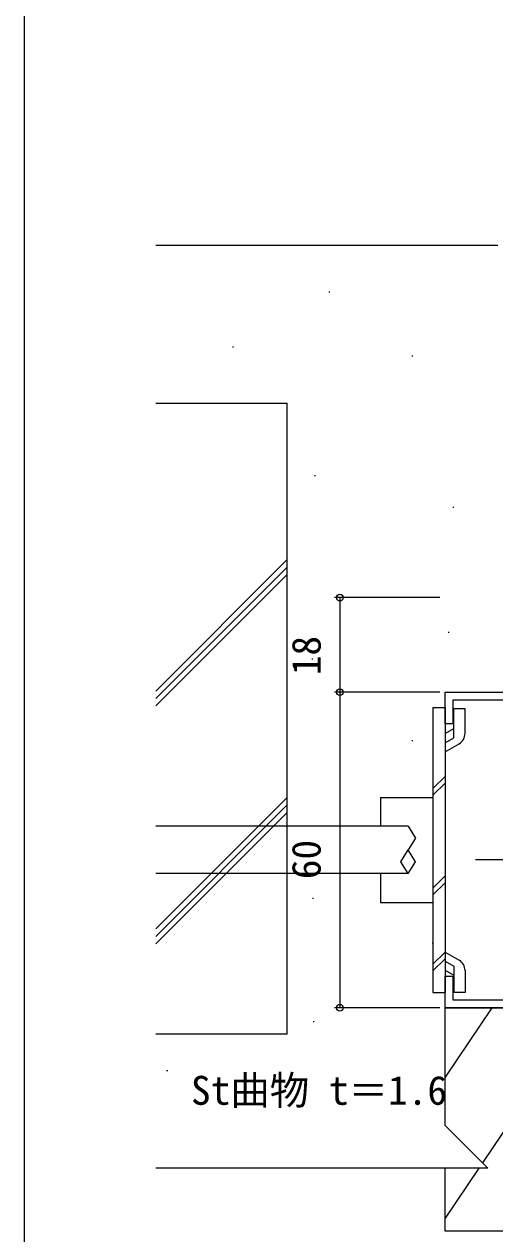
# Model space of a CAD drawing. Units: millimetres, scale not verified. Extents: x -437 to 438, y -554 to 551.
# Drawn here: x -436.8 to -347.3, y -436.5 to -206.5 of the extents above; entities that cross this region are included whole.
import ezdxf
from ezdxf.enums import TextEntityAlignment as Align

# ---------------------------------------------------------------- set-up
doc = ezdxf.new("R2010")
doc.units = ezdxf.units.MM
doc.header["$LTSCALE"] = 4
doc.layers.add('0-3_YKK_11E', color=4, linetype='Continuous', lineweight=18)
doc.layers.add('0-5_YKK_13', color=4, linetype='Continuous', lineweight=18)
for name, color, linetype in [('0-7_YKK_D', 6, 'Continuous'), ('0-8_YKK_ZWAK', 7, 'Continuous'), ('0-9_YSS_K', 3, 'Continuous'), ('0-A_YSS_KE', 3, 'Continuous')]:
    doc.layers.add(name, color=color, linetype=linetype)
doc.styles.add('ＭＳ ゴシック', font='')
doc.styles.get('ＭＳ ゴシック').set_extended_font_data('MS Gothic')

msp = doc.modelspace()

# ---------------------------------------------------------------- linework, layer by layer
at = {"layer": '0-3_YKK_11E'}
msp.add_lwpolyline([(-330.3, -335.001), (-355.3, -335.001), (-355.3, -339.501), (-356.8, -339.501), (-356.8, -333.501), (-326.8, -333.501), (-326.8, -372.001), (-311.8, -372.001), (-311.8, -393.501), (-326.8, -393.501), (-326.8, -413.501), (-329.8, -413.501), (-329.8, -412.001), (-328.3, -412.001), (-328.3, -393.501), (-356.8, -393.501), (-356.8, -387.501), (-355.3, -387.501), (-355.3, -392.001), (-330.3, -392.001)], dxfattribs=at)
at = {"layer": '0-5_YKK_13'}
for p, q in [((-359.1, -336.374), (-356.8, -336.374)), ((-359.1, -336.374), (-359.1, -390.629)), ((-356.8, -336.374), (-356.8, -390.629)), ((-355.149, -342.155), (-355.149, -336.677)), ((-353, -336.677), (-355.149, -336.677)), ((-353.001, -341.318), (-353.001, -336.677)), ((-356.801, -341.376), (-355.149, -340.423)), ((-356.801, -343.108), (-355.149, -342.155)), ((-356.801, -344.84), (-354.151, -343.31)), ((-359.1, -351.803), (-356.8, -349.503)), ((-359.1, -353.087), (-356.8, -350.786)), ((-369.1, -353.501), (-359.1, -353.501)), ((-369.1, -353.501), (-369.1, -359.001)), ((-365.2, -365.486), (-365.2, -365.751)), ((-319.5, -365.401), (-351, -365.401)), ((-369.1, -368.001), (-369.1, -373.501)), ((-359.1, -370.747), (-356.8, -368.447)), ((-359.1, -372.03), (-356.8, -369.73)), ((-369.1, -373.501), (-359.1, -373.501)), ((-359.1, -385.218), (-356.8, -382.918)), ((-356.8, -382.912), (-354.15, -384.442)), ((-359.1, -386.502), (-356.8, -384.202)), ((-356.8, -384.644), (-355.148, -385.598)), ((-356.8, -386.376), (-355.148, -387.33)), ((-355.148, -385.598), (-355.148, -390.626)), ((-353, -386.434), (-353, -390.626)), ((-359.1, -390.629), (-356.8, -390.629)), ((-352.999, -390.626), (-355.148, -390.626))]:
    msp.add_line(p, q, dxfattribs=at)
for points in [[(-363.8, -359.001), (-386.8, -359.001), (-411.8, -359.001)], [(-363.8, -359.001), (-362.4, -361.251), (-363.8, -363.501)], [(-363.8, -368.001), (-365.2, -365.751), (-363.8, -363.501)], [(-363.8, -368.001), (-362.4, -365.751), (-363.8, -363.501)], [(-362.4, -365.78), (-362.4, -365.766), (-362.4, -365.751)], [(-363.8, -368.001), (-386.8, -368.001), (-411.8, -368.001)]]:
    msp.add_lwpolyline(points, dxfattribs=at)
for centre, start, end in [((-355.301, -341.319), 300.00253, 0.00228), ((-355.3, -386.434), 0, 59.99975)]:
    msp.add_arc(centre, 2.3, start, end, dxfattribs=at)
at = {"layer": '0-7_YKK_D'}
for p, q in [((-357.8, -315.5), (-377.8, -315.5)), ((-376.8, -315.5), (-376.8, -333.5)), ((-357.8, -333.5), (-377.8, -333.5)), ((-357.8, -333.501), (-377.8, -333.501)), ((-376.8, -333.501), (-376.8, -393.501)), ((-357.8, -393.501), (-377.8, -393.501))]:
    msp.add_line(p, q, dxfattribs=at)
for centre in [(-376.8, -315.5), (-376.8, -333.5), (-376.8, -333.501), (-376.8, -393.501)]:
    msp.add_circle(centre, 0.637, dxfattribs=at)
at = {"layer": '0-8_YKK_ZWAK'}
msp.add_line((-436.8, 516.5), (-436.8, -553.5), dxfattribs=at)
at = {"layer": '0-9_YSS_K'}
for p, q in [((-378.71, -257.423), (-378.91, -257.423)), ((-397, -267.875), (-397.2, -267.875)), ((-362.946, -269.608), (-363.146, -269.608)), ((-381.436, -292.351), (-381.636, -292.351)), ((-355.107, -298.349), (-355.307, -298.349)), ((-411.8, -333.275), (-386.8, -308.275)), ((-411.8, -334.689), (-386.8, -309.689)), ((-411.8, -336.103), (-386.8, -311.103)), ((-356.031, -322.136), (-356.231, -322.136)), ((-381.958, -327.191), (-382.158, -327.191)), ((-362.946, -342.768), (-363.146, -342.768)), ((-411.8, -378.529), (-386.8, -353.529)), ((-411.8, -379.944), (-386.8, -354.944)), ((-411.8, -381.358), (-386.8, -356.358)), ((-381.826, -372.732), (-382.026, -372.732)), ((-359.035, -381.213), (-359.235, -381.213)), ((-347.898, -393.501), (-356.8, -406.689)), ((-329.801, -393.501), (-349.707, -422.993)), ((-381.698, -396.21), (-381.898, -396.21)), ((-409.526, -405.478), (-409.726, -405.478)), ((-394.701, -410.703), (-394.901, -410.703)), ((-350.387, -424), (-356.8, -433.5))]:
    msp.add_line(p, q, dxfattribs=at)
at = {"layer": '0-A_YSS_KE'}
for p, q in [((-411.8, -248.5), (-346.8, -248.5)), ((-411.8, -278.5), (-386.8, -278.5)), ((-386.8, -398.5), (-386.8, -278.5)), ((-356.8, -393.501), (-329.8, -393.501)), ((-386.8, -398.5), (-411.8, -398.5)), ((-356.8, -424), (-411.8, -424)), ((-356.8, -436), (-356.8, -424)), ((-348.7, -424), (-356.8, -424)), ((-326.8, -436), (-356.8, -436))]:
    msp.add_line(p, q, dxfattribs=at)
msp.add_lwpolyline([(-348.7, -424), (-356.8, -415.9), (-356.8, -393.501)], dxfattribs=at)

# ---------------------------------------------------------------- texts
at = {"layer": '0-7_YKK_D', "style": 'ＭＳ ゴシック'}
for s, p in [('18', (-378.8, -330.274)), ('60', (-378.8, -369.062))]:
    msp.add_text(s, height=5.499, rotation=90, dxfattribs=at).set_placement(p, align=Align.BOTTOM_LEFT)
msp.add_text('St曲物 t＝1.6', height=5.499, dxfattribs=at).set_placement((-405.107, -413.612), align=Align.BOTTOM_LEFT)

doc.saveas('drawing.dxf')
